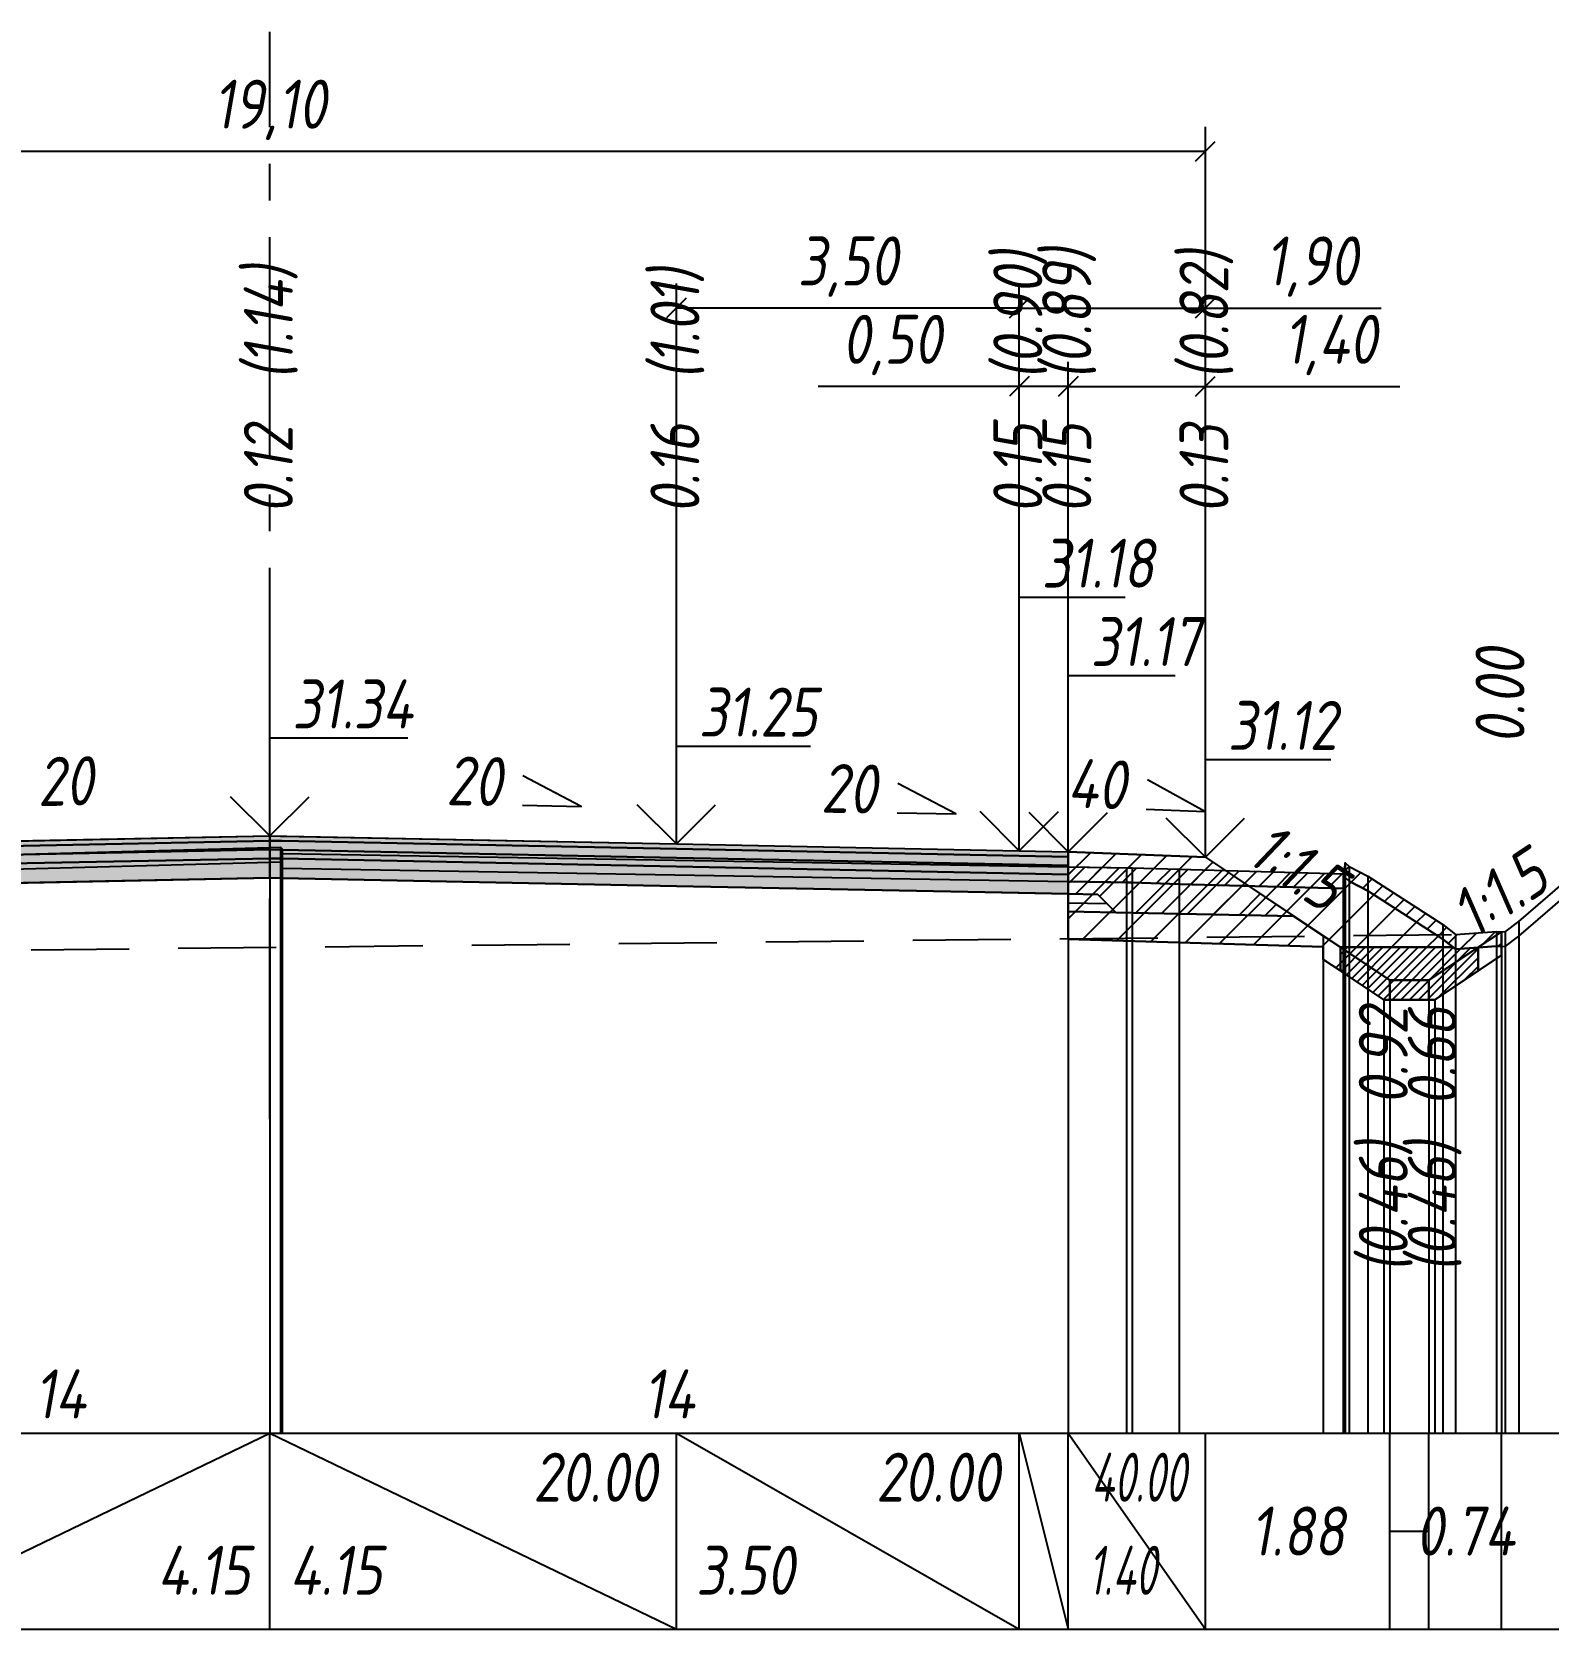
# Model space of a CAD drawing. Extents: x -717 to 1451, y -133302 to 233.
# Drawn here: x 162.4 to 239.8, y -92684 to -92602.5 of the extents above; entities that cross this region are included whole.
import ezdxf
from ezdxf.enums import TextEntityAlignment as Align

# ---------------------------------------------------------------- set-up
doc = ezdxf.new("R2010")
doc.units = 0
doc.linetypes.add('осевая2', pattern=[1.125, 0.75, -0.125, 0.125, -0.125])
doc.linetypes.add('штриховая', pattern=[0.75, 0.5, -0.25])
for name, color, linetype in [('Интерполированный поперечник', 2, 'Continuous'), ('Код_514', 1, 'Continuous'), ('Контур_0', 7, 'Continuous'), ('Контур_2521', 7, 'Continuous'), ('Контур_2564', 7, 'Continuous'), ('Контур_2660', 7, 'Continuous'), ('Контур_2665', 7, 'Continuous'), ('Контур_400', 7, 'Continuous'), ('Контур_508', 7, 'Continuous'), ('Контур_512', 7, 'Continuous'), ('Контур_513', 7, 'Continuous'), ('Контур_818', 7, 'Continuous'), ('Красный поперечник', 1, 'Continuous'), ('Объём_2501', 7, 'Continuous'), ('Объём_2564', 7, 'Continuous'), ('Объём_2650', 7, 'Continuous'), ('Объём_2660', 7, 'Continuous'), ('Объём_2661', 7, 'Continuous'), ('Объём_2662', 7, 'Continuous'), ('Объём_2663', 7, 'Continuous'), ('Объём_2664', 7, 'Continuous'), ('Объём_2665', 7, 'Continuous'), ('Объём_2666', 7, 'Continuous'), ('Объём_2667', 7, 'Continuous'), ('Объём_2668', 7, 'Continuous'), ('Объём_2669', 7, 'Continuous'), ('Объём_2675', 7, 'Continuous'), ('Ось', 1, 'осевая2'), ('Откосы', 7, 'Continuous'), ('Отметки покрытия', 7, 'Continuous'), ('Рабочие отметки', 7, 'Continuous'), ('Рабочие отметки доп.', 7, 'Continuous'), ('Слои выравнивания', 7, 'Continuous'), ('Таблица', 7, 'Continuous'), ('Уклоны проезжей части', 7, 'Continuous'), ('Черный поперечник', 3, 'Continuous')]:
    doc.layers.add(name, color=color, linetype=linetype)
for name, color, linetype, true_color in [('Контур_2540', 2, 'Continuous', 0xffff00), ('Контур_2560', 2, 'Continuous', 0xffff00), ('Контур_2561', 7, 'Continuous', 0xff8040), ('Контур_2562', 3, 'Continuous', 0x00ff00), ('Контур_2563', 7, 'Continuous', 0xff8000), ('Контур_2570', 7, 'Continuous', 0x80ff00), ('Контур_2583', 3, 'Continuous', 0x00ff00), ('Контур_2584', 3, 'Continuous', 0x00ff00), ('Контур_2725', 7, 'Continuous', 0x323232), ('Контур_2736', 4, 'Continuous', 0x00ffff), ('Контур_2737', 4, 'Continuous', 0x00ffff), ('Контур_2738', 4, 'Continuous', 0x00ffff), ('Контур_2739', 4, 'Continuous', 0x00ffff), ('Контур_2741', 4, 'Continuous', 0x00ffff), ('Контур_2742', 4, 'Continuous', 0x00ffff), ('Контур_2743', 4, 'Continuous', 0x00ffff), ('Контур_2744', 7, 'Continuous', 0xa4ffff), ('Контур_2745', 7, 'Continuous', 0xa4ffff), ('Контур_2747', 4, 'Continuous', 0x00ffff), ('Контур_2748', 4, 'Continuous', 0x00ffff), ('Контур_2749', 4, 'Continuous', 0x00ffff), ('Контур_2750', 4, 'Continuous', 0x00ffff), ('Контур_2751', 4, 'Continuous', 0x00ffff), ('Контур_2752', 4, 'Continuous', 0x00ffff), ('Контур_2760', 7, 'Continuous', 0x323232), ('Контур_2761', 7, 'Continuous', 0x323232), ('Контур_2762', 7, 'Continuous', 0x323232), ('Контур_2763', 7, 'Continuous', 0x323232), ('Контур_402', 7, 'Continuous', 0xff6464), ('Контур_703', 4, 'Continuous', 0x00ffff), ('Контур_705', 4, 'Continuous', 0x00ffff), ('Контур_707', 4, 'Continuous', 0x00ffff), ('Контур_720', 131, 'Continuous', 0xaaffff), ('Объём_2520', 7, 'Continuous', 0x80ffff), ('Объём_2540', 2, 'Continuous', 0xffff00), ('Объём_2560', 2, 'Continuous', 0xffff00), ('Объём_2561', 7, 'Continuous', 0xff8040), ('Объём_2562', 3, 'Continuous', 0x00ff00), ('Объём_2563', 7, 'Continuous', 0xff8000), ('Объём_2570', 7, 'Continuous', 0x80ff00), ('Объём_2583', 3, 'Continuous', 0x00ff00), ('Объём_2584', 3, 'Continuous', 0x00ff00), ('Объём_2593', 3, 'Continuous', 0x00ff00), ('Объём_2597', 3, 'Continuous', 0x00ff00), ('Объём_2600', 7, 'Continuous', 0x808000), ('Объём_2620', 2, 'Continuous', 0xffff00)]:
    doc.layers.add(name, color=color, linetype=linetype, true_color=true_color)
doc.styles.get("Standard").update_dxf_attribs({"font": 'txt', "height": 2.5})
doc.styles.add('М', font='romand.shx', dxfattribs={"width": 0.8, "oblique": 10, "height": 2.5})
doc.dimstyles.new('ISO-25', dxfattribs={"dimtxt": 2.5, "dimasz": 2.5, "dimexe": 1.25, "dimexo": 0.625, "dimtad": 1, "dimtxsty": 'Standard', "dimcen": 2.5, "dimadec": 0, "dimazin": 0, "dimtfac": 1, "dimtmove": 0, "dimatfit": 3, "dimfxl": 1, "dimarcsym": 0})

# ---------------------------------------------------------------- blocks, each defined once
blk = doc.blocks.new('_Oblique')
at = {"color": 0, "linetype": 'ByBlock', "lineweight": -2}
blk.add_line((-0.5, -0.5), (0.5, 0.5), dxfattribs=at)
blk = doc.blocks.new('*D1819')
at = {"color": 0, "lineweight": -2, "transparency": 16777216}
for p, q in [((215.284, -92643.77), (215.284, -92619.33)), ((222.284, -92644.05), (222.284, -92619.33)), ((215.284, -92620.58), (222.284, -92620.58)), ((222.284, -92620.58), (232.209, -92620.58))]:
    blk.add_line(p, q, dxfattribs=at)
at = {"layer": 'Defpoints', "color": 0, "transparency": 16777216}
for p in [(222.284, -92620.58), (215.284, -92644.395), (222.284, -92644.675)]:
    blk.add_point(p, dxfattribs=at)
at = {"color": 0, "lineweight": -2, "transparency": 16777216, "rotation": 180}
blk.add_blockref('_Oblique', (215.284, -92620.58), dxfattribs=at)
at = {"color": 0, "lineweight": -2, "transparency": 16777216}
blk.add_blockref('_Oblique', (222.284, -92620.58), dxfattribs=at)
at = {"color": 0, "transparency": 16777216, "insert": (228.668, -92618.467), "char_height": 2.5, "width": 8.75, "attachment_point": 5, "style": 'М'}
blk.add_mtext('1,40', dxfattribs=at)
blk = doc.blocks.new('*D1821')
at = {"color": 0, "lineweight": -2, "transparency": 16777216}
for p, q in [((212.784, -92643.72), (212.784, -92619.33)), ((215.284, -92643.77), (215.284, -92619.33)), ((212.784, -92620.58), (202.519, -92620.58)), ((215.284, -92620.58), (212.784, -92620.58))]:
    blk.add_line(p, q, dxfattribs=at)
at = {"layer": 'Defpoints', "color": 0, "transparency": 16777216}
for p in [(215.284, -92620.58), (212.784, -92644.345), (215.284, -92644.395)]:
    blk.add_point(p, dxfattribs=at)
at = {"color": 0, "lineweight": -2, "transparency": 16777216, "rotation": 180}
blk.add_blockref('_Oblique', (212.784, -92620.58), dxfattribs=at)
at = {"color": 0, "lineweight": -2, "transparency": 16777216}
blk.add_blockref('_Oblique', (215.284, -92620.58), dxfattribs=at)
at = {"color": 0, "transparency": 16777216, "insert": (206.281, -92618.467), "char_height": 2.5, "width": 9.16667, "attachment_point": 5, "style": 'М'}
blk.add_mtext('0,50', dxfattribs=at)
blk = doc.blocks.new('*D1823')
at = {"color": 0, "lineweight": -2, "transparency": 16777216}
for p, q in [((195.284, -92643.37), (195.284, -92615.33)), ((212.784, -92643.72), (212.784, -92615.33)), ((212.784, -92616.58), (195.284, -92616.58))]:
    blk.add_line(p, q, dxfattribs=at)
at = {"layer": 'Defpoints', "color": 0, "transparency": 16777216}
for p in [(195.284, -92616.58), (195.284, -92643.995), (212.784, -92644.345)]:
    blk.add_point(p, dxfattribs=at)
at = {"color": 0, "lineweight": -2, "transparency": 16777216, "rotation": 180}
blk.add_blockref('_Oblique', (195.284, -92616.58), dxfattribs=at)
at = {"color": 0, "lineweight": -2, "transparency": 16777216}
blk.add_blockref('_Oblique', (212.784, -92616.58), dxfattribs=at)
at = {"color": 0, "transparency": 16777216, "insert": (204.034, -92614.467), "char_height": 2.5, "width": 9.58333, "attachment_point": 5, "style": 'М'}
blk.add_mtext('3,50', dxfattribs=at)
blk = doc.blocks.new('*D1824')
at = {"color": 0, "lineweight": -2, "transparency": 16777216}
for p, q in [((212.784, -92643.72), (212.784, -92615.33)), ((222.284, -92644.05), (222.284, -92615.33)), ((212.784, -92616.58), (222.284, -92616.58)), ((222.284, -92616.58), (231.245, -92616.58))]:
    blk.add_line(p, q, dxfattribs=at)
at = {"layer": 'Defpoints', "color": 0, "transparency": 16777216}
for p in [(212.784, -92616.58), (212.784, -92644.345), (222.284, -92644.675)]:
    blk.add_point(p, dxfattribs=at)
at = {"color": 0, "lineweight": -2, "transparency": 16777216, "rotation": 180}
blk.add_blockref('_Oblique', (212.784, -92616.58), dxfattribs=at)
at = {"color": 0, "lineweight": -2, "transparency": 16777216}
blk.add_blockref('_Oblique', (222.284, -92616.58), dxfattribs=at)
at = {"color": 0, "transparency": 16777216, "insert": (227.704, -92614.467), "char_height": 2.5, "width": 8.75, "attachment_point": 5, "style": 'М'}
blk.add_mtext('1,90', dxfattribs=at)
blk = doc.blocks.new('*D1826')
at = {"color": 0, "lineweight": -2, "transparency": 16777216}
for p, q in [((126.784, -92644.05), (126.784, -92607.33)), ((222.284, -92644.05), (222.284, -92607.33)), ((126.784, -92608.58), (222.284, -92608.58))]:
    blk.add_line(p, q, dxfattribs=at)
at = {"layer": 'Defpoints', "color": 0, "transparency": 16777216}
for p in [(222.284, -92608.58), (126.784, -92644.675), (222.284, -92644.675)]:
    blk.add_point(p, dxfattribs=at)
at = {"color": 0, "lineweight": -2, "transparency": 16777216, "rotation": 180}
blk.add_blockref('_Oblique', (126.784, -92608.58), dxfattribs=at)
at = {"color": 0, "lineweight": -2, "transparency": 16777216}
blk.add_blockref('_Oblique', (222.284, -92608.58), dxfattribs=at)
at = {"color": 0, "transparency": 16777216, "insert": (174.534, -92606.467), "char_height": 2.5, "width": 10.41667, "attachment_point": 5, "style": 'М'}
blk.add_mtext('19,10', dxfattribs=at)

msp = doc.modelspace()

# ---------------------------------------------------------------- hatches: boundary and pattern name
at = {"layer": 'Объём_2563'}
h = msp.add_hatch(dxfattribs=at)
h.set_pattern_fill('ANSI31', color=256, scale=0.3)
h.paths.add_polyline_path([(217.703, -92647.431), (216.784, -92646.513), (215.284, -92646.483), (215.284, -92644.333), (222.284, -92644.613), (226.784, -92647.613)])
at = {"layer": 'Объём_2570'}
h = msp.add_hatch(dxfattribs=at)
h.set_pattern_fill('ANSI31', color=256, scale=0.2)
h.paths.add_polyline_path([(237.395, -92649.158), (237.146, -92649.154), (235.038, -92649.3), (234.398, -92648.795), (230.577, -92646.325), (229.626, -92645.834), (229.41, -92645.637), (229.402, -92645.959), (229.309, -92646.204), (220.939, -92645.976), (218.541, -92645.899), (215.284, -92645.844), (215.284, -92645.096), (218.541, -92645.149), (220.939, -92645.226), (229.309, -92645.454), (229.402, -92645.209), (229.41, -92644.887), (229.626, -92645.084), (230.577, -92645.575), (234.398, -92648.045), (235.038, -92648.55), (237.146, -92648.404), (237.395, -92648.408)])
at = {"layer": 'Объём_2600'}
h = msp.add_hatch(dxfattribs=at)
h.set_pattern_fill('ANSI31', color=6, scale=0.4)
h.paths.add_polyline_path([(218.541, -92645.899), (220.939, -92645.976), (229.309, -92646.204), (229.402, -92645.959), (229.41, -92645.637), (229.626, -92645.834), (230.577, -92646.325), (234.398, -92648.795), (234.921, -92649.207), (229.176, -92649.207), (229.176, -92650.409), (228.299, -92649.825), (228.299, -92649.181), (215.284, -92648.79), (215.284, -92645.846)])
at = {"layer": 'Объём_2620'}
h = msp.add_hatch(dxfattribs=at)
h.set_pattern_fill('ANSI31', color=2, scale=0.1)
h.paths.add_polyline_path([(236.196, -92650.409), (233.989, -92651.88), (231.383, -92651.88), (229.176, -92650.409), (229.176, -92649.207), (234.921, -92649.207), (235.038, -92649.3), (236.196, -92649.22)])
at = {"layer": 'Слои выравнивания'}
for color, points in [(2, [(153.137, -92643.946), (153.784, -92643.933), (158.591, -92643.837), (174.534, -92643.518), (174.534, -92643.768), (158.591, -92644.087), (153.784, -92644.183), (153.137, -92644.196)]), (3, [(153.137, -92644.196), (153.784, -92644.183), (158.591, -92644.087), (174.534, -92643.768), (174.534, -92644.218), (158.591, -92644.537), (153.784, -92644.633), (153.137, -92644.646)]), (2, [(174.534, -92643.518), (175.085, -92643.529), (175.147, -92643.53), (175.163, -92643.53), (195.284, -92643.933), (212.784, -92644.283), (215.284, -92644.333), (215.284, -92644.583), (212.784, -92644.533), (195.284, -92644.183), (175.163, -92643.78), (175.147, -92643.78), (175.085, -92643.779), (174.534, -92643.768)]), (3, [(174.534, -92643.768), (175.085, -92643.779), (175.147, -92643.78), (175.163, -92643.78), (195.284, -92644.183), (212.784, -92644.533), (215.284, -92644.583), (215.284, -92645.033), (212.784, -92644.983), (195.284, -92644.633), (175.163, -92644.23), (175.147, -92644.23), (175.085, -92644.229), (174.534, -92644.218)]), (4, [(153.137, -92644.646), (153.784, -92644.633), (158.591, -92644.537), (174.534, -92644.218), (174.534, -92644.668), (158.591, -92644.987), (153.784, -92645.083), (153.137, -92645.096)]), (5, [(153.137, -92645.096), (153.784, -92645.083), (158.591, -92644.987), (174.534, -92644.668), (174.534, -92645.668), (158.591, -92645.987), (153.784, -92646.083), (153.137, -92646.096)]), (4, [(174.534, -92644.218), (175.085, -92644.229), (175.147, -92644.23), (175.163, -92644.23), (195.284, -92644.633), (212.784, -92644.983), (215.284, -92645.033), (215.284, -92645.483), (212.784, -92645.433), (195.284, -92645.083), (175.163, -92644.68), (175.147, -92644.68), (175.085, -92644.679), (174.534, -92644.668)]), (5, [(174.534, -92644.668), (175.085, -92644.679), (175.147, -92644.68), (175.163, -92644.68), (195.284, -92645.083), (212.784, -92645.433), (215.284, -92645.483), (215.284, -92646.483), (212.784, -92646.433), (195.284, -92646.083), (175.163, -92645.68), (175.147, -92645.68), (175.085, -92645.679), (174.534, -92645.668)])]:
    msp.add_hatch(color=color, dxfattribs=at).paths.add_polyline_path(points)

# ---------------------------------------------------------------- linework, layer by layer
at = {"layer": 'Интерполированный поперечник', "linetype": 'штриховая', "ltscale": 10, "flags": 128}
msp.add_lwpolyline([(109.853, -92649.905), (235.038, -92648.55)], dxfattribs=at)
at = {"layer": 'Код_514'}
for p, q in [((153.784, -92684), (174.534, -92674)), ((174.534, -92684), (174.534, -92674)), ((174.534, -92674), (195.284, -92684)), ((195.284, -92684), (195.284, -92674)), ((195.284, -92674), (212.784, -92684)), ((212.784, -92684), (212.784, -92674)), ((212.784, -92674), (215.284, -92684)), ((215.284, -92684), (215.284, -92674)), ((215.284, -92674), (222.284, -92684)), ((222.284, -92684), (222.284, -92674)), ((231.686, -92684), (231.686, -92674)), ((233.686, -92684), (233.686, -92674)), ((237.395, -92684), (237.395, -92674)), ((231.686, -92679), (233.686, -92679))]:
    msp.add_line(p, q, dxfattribs=at)
at = {"layer": 'Контур_0', "flags": 128}
for points in [[(222.284, -92644.613), (228.299, -92648.623), (228.299, -92648.623), (228.299, -92648.623), (228.299, -92648.623), (228.299, -92648.623), (228.299, -92648.623), (228.299, -92648.623), (228.299, -92648.623), (228.299, -92648.623), (228.299, -92648.623), (228.299, -92648.623), (228.299, -92648.623), (228.299, -92648.623), (228.299, -92648.623), (231.686, -92650.88)], [(222.284, -92644.613), (228.299, -92648.623), (228.299, -92648.623), (228.299, -92648.623), (228.299, -92648.623), (228.299, -92648.623), (228.299, -92648.623), (228.299, -92648.623), (228.299, -92648.623), (228.299, -92648.623), (228.299, -92648.623), (228.299, -92648.623), (228.299, -92648.623), (228.299, -92648.623), (228.299, -92648.623), (231.686, -92650.88), (233.686, -92650.88), (237.395, -92648.408), (237.395, -92648.408), (237.395, -92648.408), (237.395, -92648.408), (237.395, -92648.408), (237.395, -92648.408), (237.395, -92648.408), (237.395, -92648.408), (237.395, -92648.408), (237.395, -92648.408), (237.395, -92648.408), (237.395, -92648.408), (237.395, -92648.408)], [(215.284, -92647.383), (215.284, -92646.483), (216.784, -92646.513), (217.703, -92647.431), (215.284, -92647.383), (215.284, -92647.383)], [(215.284, -92646.483), (216.784, -92646.513), (217.703, -92647.431), (226.784, -92647.613)]]:
    msp.add_lwpolyline(points, dxfattribs=at)
at = {"layer": 'Контур_2521', "color": 250, "flags": 128}
msp.add_lwpolyline([(215.284, -92646.933), (217.244, -92646.972)], dxfattribs=at)
at = {"layer": 'Контур_2540', "flags": 128}
msp.add_lwpolyline([(215.284, -92647.383), (226.784, -92647.613), (228.299, -92648.623), (228.299, -92649.181), (215.284, -92648.79), (215.284, -92647.383), (215.284, -92647.383)], dxfattribs=at)
at = {"layer": 'Контур_2560', "flags": 128}
msp.add_lwpolyline([(215.284, -92644.333), (222.284, -92644.613), (222.284, -92644.613), (222.284, -92644.613)], dxfattribs=at)
at = {"layer": 'Контур_2561', "flags": 128}
msp.add_lwpolyline([(215.284, -92644.333), (215.284, -92644.333), (222.284, -92644.613), (222.284, -92644.613), (215.284, -92644.333)], dxfattribs=at)
at = {"layer": 'Контур_2562', "flags": 128}
msp.add_lwpolyline([(222.284, -92644.613), (222.284, -92644.613), (222.284, -92644.613), (222.284, -92644.613), (222.284, -92644.613)], dxfattribs=at)
at = {"layer": 'Контур_2563', "flags": 128}
msp.add_lwpolyline([(217.703, -92647.431), (216.784, -92646.513), (215.284, -92646.483), (215.284, -92644.333), (222.284, -92644.613), (226.784, -92647.613), (217.703, -92647.431), (217.703, -92647.431)], dxfattribs=at)
at = {"layer": 'Контур_2564', "flags": 128}
msp.add_lwpolyline([(215.284, -92644.333), (222.284, -92644.613)], dxfattribs=at)
at = {"layer": 'Контур_2570', "flags": 128}
msp.add_lwpolyline([(153.137, -92645.432), (174.534, -92644.862), (175.085, -92644.847), (175.147, -92644.921), (175.163, -92645.161), (218.25, -92645.896), (218.541, -92645.899), (220.939, -92645.976), (229.309, -92646.204), (229.402, -92645.959), (229.41, -92645.637), (229.626, -92645.834), (230.577, -92646.325), (234.398, -92648.795), (235.038, -92649.3), (237.146, -92649.154), (237.575, -92649.161), (238.275, -92648.642), (241.117, -92646.194)], dxfattribs=at)
at = {"layer": 'Контур_2583', "flags": 128}
for points in [[(231.686, -92650.88), (228.299, -92648.623), (228.299, -92649.825), (231.383, -92651.88), (231.686, -92651.88), (231.686, -92650.88)], [(237.395, -92649.61), (237.395, -92648.408), (233.686, -92650.88), (233.686, -92651.88), (233.989, -92651.88), (237.395, -92649.61)]]:
    msp.add_lwpolyline(points, dxfattribs=at)
at = {"layer": 'Контур_2584', "flags": 128}
msp.add_lwpolyline([(231.686, -92650.88), (231.686, -92651.88), (233.686, -92651.88), (233.686, -92650.88), (231.686, -92650.88)], dxfattribs=at)
at = {"layer": 'Контур_2660', "flags": 128}
msp.add_lwpolyline([(215.284, -92648.79), (228.299, -92649.181)], dxfattribs=at)
at = {"layer": 'Контур_2665', "flags": 128}
msp.add_lwpolyline([(222.284, -92644.613), (222.284, -92644.613)], dxfattribs=at)
at = {"layer": 'Контур_2725', "flags": 128}
msp.add_lwpolyline([(153.137, -92646.096), (153.784, -92646.083), (158.591, -92645.987), (174.534, -92645.668), (175.085, -92645.679), (175.147, -92645.68), (175.163, -92645.68), (195.284, -92646.083), (212.784, -92646.433), (215.284, -92646.483)], dxfattribs=at)
at = {"layer": 'Контур_2736', "flags": 128}
for points in [[(222.284, -92644.613), (228.299, -92648.623)], [(228.299, -92648.623), (231.686, -92650.88)]]:
    msp.add_lwpolyline(points, dxfattribs=at)
at = {"layer": 'Контур_2737', "flags": 128}
msp.add_lwpolyline([(228.299, -92648.623), (228.299, -92648.623)], dxfattribs=at)
at = {"layer": 'Контур_2738', "flags": 128}
msp.add_lwpolyline([(228.299, -92648.623), (228.299, -92648.623)], dxfattribs=at)
at = {"layer": 'Контур_2739', "flags": 128}
msp.add_lwpolyline([(228.299, -92648.623), (228.299, -92648.623)], dxfattribs=at)
at = {"layer": 'Контур_2741', "flags": 128}
msp.add_lwpolyline([(237.395, -92648.408), (237.395, -92648.408)], dxfattribs=at)
at = {"layer": 'Контур_2742', "flags": 128}
msp.add_lwpolyline([(237.395, -92648.408), (237.395, -92648.408)], dxfattribs=at)
at = {"layer": 'Контур_2743', "flags": 128}
msp.add_lwpolyline([(237.395, -92648.408), (237.395, -92648.408)], dxfattribs=at)
at = {"layer": 'Контур_2744', "flags": 128}
msp.add_lwpolyline([(237.395, -92648.408), (237.395, -92648.408)], dxfattribs=at)
msp.add_lwpolyline([(237.395, -92648.408), (237.395, -92648.408)], dxfattribs=at)
msp.add_lwpolyline([(237.395, -92648.408), (237.395, -92648.408)], dxfattribs=at)
msp.add_lwpolyline([(237.395, -92648.408), (237.395, -92648.408)], dxfattribs=at)
msp.add_lwpolyline([(237.395, -92648.408), (237.395, -92648.408)], dxfattribs=at)
msp.add_lwpolyline([(237.395, -92648.408), (237.395, -92648.408)], dxfattribs=at)
at = {"layer": 'Контур_2745', "flags": 128}
msp.add_lwpolyline([(228.299, -92648.623), (228.299, -92648.623)], dxfattribs=at)
msp.add_lwpolyline([(228.299, -92648.623), (228.299, -92648.623)], dxfattribs=at)
msp.add_lwpolyline([(228.299, -92648.623), (228.299, -92648.623)], dxfattribs=at)
msp.add_lwpolyline([(228.299, -92648.623), (228.299, -92648.623)], dxfattribs=at)
msp.add_lwpolyline([(228.299, -92648.623), (228.299, -92648.623)], dxfattribs=at)
msp.add_lwpolyline([(228.299, -92648.623), (228.299, -92648.623)], dxfattribs=at)
at = {"layer": 'Контур_2747', "flags": 128}
msp.add_lwpolyline([(228.299, -92648.623), (228.299, -92648.623)], dxfattribs=at)
at = {"layer": 'Контур_2748', "flags": 128}
msp.add_lwpolyline([(228.299, -92648.623), (228.299, -92648.623)], dxfattribs=at)
at = {"layer": 'Контур_2749', "flags": 128}
msp.add_lwpolyline([(228.299, -92648.623), (228.299, -92648.623)], dxfattribs=at)
at = {"layer": 'Контур_2750', "flags": 128}
msp.add_lwpolyline([(237.395, -92648.408), (237.395, -92648.408)], dxfattribs=at)
at = {"layer": 'Контур_2751', "flags": 128}
msp.add_lwpolyline([(237.395, -92648.408), (237.395, -92648.408)], dxfattribs=at)
at = {"layer": 'Контур_2752', "flags": 128}
msp.add_lwpolyline([(237.395, -92648.408), (237.395, -92648.408)], dxfattribs=at)
at = {"layer": 'Контур_2760', "flags": 128}
msp.add_lwpolyline([(153.137, -92643.946), (153.784, -92643.933), (158.591, -92643.837), (174.534, -92643.518), (175.085, -92643.529), (175.147, -92643.53), (175.163, -92643.53), (195.284, -92643.933), (212.784, -92644.283), (215.284, -92644.333)], dxfattribs=at)
at = {"layer": 'Контур_2761', "flags": 128}
msp.add_lwpolyline([(153.137, -92644.196), (153.784, -92644.183), (158.591, -92644.087), (174.534, -92643.768), (175.085, -92643.779), (175.147, -92643.78), (175.163, -92643.78), (195.284, -92644.183), (212.784, -92644.533), (215.284, -92644.583)], dxfattribs=at)
at = {"layer": 'Контур_2762', "flags": 128}
msp.add_lwpolyline([(153.137, -92644.646), (153.784, -92644.633), (158.591, -92644.537), (174.534, -92644.218), (175.085, -92644.229), (175.147, -92644.23), (175.163, -92644.23), (195.284, -92644.633), (212.784, -92644.983), (215.284, -92645.033)], dxfattribs=at)
at = {"layer": 'Контур_2763', "flags": 128}
msp.add_lwpolyline([(153.137, -92645.096), (153.784, -92645.083), (158.591, -92644.987), (174.534, -92644.668), (175.085, -92644.679), (175.147, -92644.68), (175.163, -92644.68), (195.284, -92645.083), (212.784, -92645.433), (215.284, -92645.483)], dxfattribs=at)
at = {"layer": 'Контур_400', "flags": 128}
for points in [[(133.784, -92644.333), (136.284, -92644.283), (136.284, -92644.283), (136.284, -92644.283), (136.284, -92644.283), (136.284, -92644.283), (136.284, -92644.283), (153.784, -92643.933), (174.534, -92643.518)], [(174.534, -92643.518), (195.284, -92643.933), (212.784, -92644.283), (212.784, -92644.283), (212.784, -92644.283), (212.784, -92644.283), (212.784, -92644.283), (212.784, -92644.283), (215.284, -92644.333)]]:
    msp.add_lwpolyline(points, dxfattribs=at)
at = {"layer": 'Контур_402', "flags": 128}
msp.add_lwpolyline([(119.893, -92649.207), (153.137, -92648.21), (153.137, -92646.096), (174.534, -92645.668), (215.284, -92646.483), (215.284, -92648.79), (228.299, -92649.181)], dxfattribs=at)
at = {"layer": 'Контур_508', "flags": 128}
msp.add_lwpolyline([(105, -92650.197), (106.954, -92651.5), (106.954, -92652.702), (110.401, -92655), (110.704, -92655), (112.704, -92655), (113.007, -92655), (116.454, -92652.702), (116.454, -92651.5), (119.893, -92649.207), (153.137, -92648.21), (153.137, -92646.096), (174.534, -92645.668), (215.284, -92646.483), (215.284, -92648.79), (228.299, -92649.181), (228.299, -92649.825), (231.383, -92651.88), (231.686, -92651.88), (233.686, -92651.88), (233.989, -92651.88), (237.395, -92649.61)], dxfattribs=at)
at = {"layer": 'Контур_512', "flags": 128}
msp.add_lwpolyline([(215.284, -92648.79), (228.299, -92649.181), (228.299, -92649.825), (231.383, -92651.88), (231.686, -92651.88), (233.686, -92651.88), (233.989, -92651.88), (237.395, -92649.61)], dxfattribs=at)
at = {"layer": 'Контур_513', "flags": 128}
msp.add_lwpolyline([(105, -92650.197), (106.954, -92651.5), (106.954, -92652.702), (110.401, -92655), (110.704, -92655), (112.704, -92655), (113.007, -92655), (116.454, -92652.702), (116.454, -92651.5), (119.893, -92649.207), (153.137, -92648.21), (153.137, -92646.096), (174.534, -92645.668), (215.284, -92646.483), (215.284, -92648.79), (228.299, -92649.181), (228.299, -92649.825), (231.383, -92651.88), (231.686, -92651.88), (233.686, -92651.88), (233.989, -92651.88), (237.395, -92649.61)], dxfattribs=at)
at = {"layer": 'Контур_703', "flags": 128}
msp.add_lwpolyline([(222.284, -92644.613), (228.299, -92648.623)], dxfattribs=at)
at = {"layer": 'Контур_705', "flags": 128}
msp.add_lwpolyline([(228.299, -92648.623), (228.299, -92648.623)], dxfattribs=at)
at = {"layer": 'Контур_707', "flags": 128}
msp.add_lwpolyline([(233.686, -92650.88), (237.395, -92648.408)], dxfattribs=at)
at = {"layer": 'Контур_720', "flags": 128}
msp.add_lwpolyline([(231.686, -92650.88), (233.686, -92650.88)], dxfattribs=at)
at = {"layer": 'Контур_818', "flags": 128}
msp.add_lwpolyline([(105, -92650.947), (109.557, -92650.675), (109.853, -92650.655), (109.853, -92650.655), (112.367, -92650.122), (133.051, -92645.769), (153.137, -92645.432), (174.534, -92644.862), (175.085, -92644.847), (175.147, -92644.921), (175.163, -92645.161), (218.25, -92645.896), (218.541, -92645.899), (220.939, -92645.976), (229.309, -92646.204), (229.402, -92645.959), (229.41, -92645.637), (229.626, -92645.834), (230.577, -92646.325), (234.398, -92648.795), (235.038, -92649.3), (237.146, -92649.154), (237.395, -92649.158)], dxfattribs=at)
at = {"layer": 'Красный поперечник'}
for p, q in [((153.784, -92643.933), (174.534, -92643.518)), ((174.534, -92643.518), (195.284, -92643.933)), ((195.284, -92643.933), (212.784, -92644.283)), ((212.784, -92644.283), (215.284, -92644.333)), ((215.284, -92644.333), (222.284, -92644.613)), ((222.284, -92644.613), (231.686, -92650.88)), ((215.284, -92648.79), (215.284, -92674)), ((233.686, -92650.88), (237.395, -92648.408)), ((228.299, -92649.181), (228.299, -92674)), ((237.395, -92649.61), (237.395, -92674)), ((228.299, -92649.825), (228.299, -92674)), ((231.686, -92650.88), (233.686, -92650.88)), ((231.383, -92651.88), (231.383, -92674)), ((231.686, -92651.88), (231.686, -92674)), ((233.686, -92651.88), (233.686, -92674)), ((233.989, -92651.88), (233.989, -92674))]:
    msp.add_line(p, q, dxfattribs=at)
at = {"layer": 'Объём_2501', "flags": 128}
for points in [[(133.784, -92644.333), (136.284, -92644.283), (136.284, -92644.283), (136.284, -92644.283), (136.284, -92644.283), (136.284, -92644.283), (136.284, -92644.283), (153.784, -92643.933), (174.534, -92643.518)], [(174.534, -92643.518), (195.284, -92643.933), (212.784, -92644.283), (212.784, -92644.283), (212.784, -92644.283), (212.784, -92644.283), (212.784, -92644.283), (212.784, -92644.283), (215.284, -92644.333)]]:
    msp.add_lwpolyline(points, dxfattribs=at)
at = {"layer": 'Объём_2520', "color": 250, "flags": 128}
msp.add_lwpolyline([(215.284, -92647.383), (215.284, -92646.483), (216.784, -92646.513), (217.703, -92647.431), (215.284, -92647.383), (215.284, -92647.383)], dxfattribs=at)
at = {"layer": 'Объём_2540', "flags": 128}
msp.add_lwpolyline([(215.284, -92647.383), (226.784, -92647.613), (228.299, -92648.623), (228.299, -92649.181), (215.284, -92648.79), (215.284, -92647.383), (215.284, -92647.383)], dxfattribs=at)
at = {"layer": 'Объём_2560', "flags": 128}
msp.add_lwpolyline([(215.284, -92644.333), (222.284, -92644.613), (222.284, -92644.613), (222.284, -92644.613)], dxfattribs=at)
at = {"layer": 'Объём_2561', "flags": 128}
msp.add_lwpolyline([(215.284, -92644.333), (215.284, -92644.333), (222.284, -92644.613), (222.284, -92644.613), (215.284, -92644.333)], dxfattribs=at)
at = {"layer": 'Объём_2562', "flags": 128}
msp.add_lwpolyline([(222.284, -92644.613), (222.284, -92644.613), (222.284, -92644.613), (222.284, -92644.613), (222.284, -92644.613)], dxfattribs=at)
at = {"layer": 'Объём_2563', "color": 250, "flags": 128}
msp.add_lwpolyline([(217.703, -92647.431), (216.784, -92646.513), (215.284, -92646.483), (215.284, -92644.333), (222.284, -92644.613), (226.784, -92647.613), (217.703, -92647.431), (217.703, -92647.431)], dxfattribs=at)
at = {"layer": 'Объём_2564', "flags": 128}
msp.add_lwpolyline([(215.284, -92644.333), (222.284, -92644.613)], dxfattribs=at)
at = {"layer": 'Объём_2570', "flags": 128}
msp.add_lwpolyline([(237.395, -92649.158), (237.146, -92649.154), (235.038, -92649.3), (234.398, -92648.795), (230.577, -92646.325), (229.626, -92645.834), (229.41, -92645.637), (229.402, -92645.959), (229.309, -92646.204), (220.939, -92645.976), (218.541, -92645.899), (215.284, -92645.844), (215.284, -92645.844), (215.284, -92645.844), (215.284, -92645.844), (215.284, -92645.096), (215.284, -92645.096), (215.284, -92645.096), (215.284, -92645.096), (218.541, -92645.149), (220.939, -92645.226), (229.309, -92645.454), (229.402, -92645.209), (229.41, -92644.887), (229.626, -92645.084), (230.577, -92645.575), (234.398, -92648.045), (235.038, -92648.55), (237.146, -92648.404), (237.395, -92648.408), (237.395, -92649.158), (237.395, -92649.158)], dxfattribs=at)
at = {"layer": 'Объём_2583', "flags": 128}
for points in [[(231.686, -92650.88), (228.299, -92648.623), (228.299, -92649.825), (231.383, -92651.88), (231.686, -92651.88), (231.686, -92650.88)], [(237.395, -92649.61), (237.395, -92648.408), (233.686, -92650.88), (233.686, -92651.88), (233.989, -92651.88), (237.395, -92649.61)]]:
    msp.add_lwpolyline(points, dxfattribs=at)
at = {"layer": 'Объём_2584', "flags": 128}
msp.add_lwpolyline([(231.686, -92650.88), (231.686, -92651.88), (233.686, -92651.88), (233.686, -92650.88), (231.686, -92650.88)], dxfattribs=at)
at = {"layer": 'Объём_2593', "flags": 128}
for points in [[(228.299, -92648.623), (231.686, -92650.88)], [(233.686, -92650.88), (237.395, -92648.408)]]:
    msp.add_lwpolyline(points, dxfattribs=at)
at = {"layer": 'Объём_2597', "flags": 128}
msp.add_lwpolyline([(231.686, -92650.88), (233.686, -92650.88)], dxfattribs=at)
at = {"layer": 'Объём_2620', "flags": 128}
msp.add_lwpolyline([(236.196, -92650.409), (233.989, -92651.88), (231.383, -92651.88), (229.176, -92650.409), (229.176, -92649.207), (234.921, -92649.207), (235.038, -92649.3), (236.196, -92649.22), (236.196, -92650.409), (236.196, -92650.409)], dxfattribs=at)
at = {"layer": 'Объём_2650', "color": 6, "flags": 128}
for points in [[(218.541, -92645.899), (220.939, -92645.976), (229.309, -92646.204), (229.402, -92645.959), (229.41, -92645.637), (229.626, -92645.834), (230.577, -92646.325), (234.398, -92648.795), (234.921, -92649.207), (229.176, -92649.207), (229.176, -92650.409), (228.299, -92649.825), (228.299, -92649.181), (215.284, -92648.79), (215.284, -92645.846), (218.541, -92645.899), (218.541, -92645.899)], [(237.146, -92649.154), (237.395, -92649.158), (237.395, -92649.61), (236.196, -92650.409), (236.196, -92649.22), (237.146, -92649.154), (237.146, -92649.154)]]:
    msp.add_lwpolyline(points, dxfattribs=at)
at = {"layer": 'Объём_2660', "flags": 128}
msp.add_lwpolyline([(215.284, -92648.79), (228.299, -92649.181)], dxfattribs=at)
at = {"layer": 'Объём_2661', "flags": 128}
msp.add_lwpolyline([(222.284, -92644.613), (228.299, -92648.623), (229.176, -92649.207)], dxfattribs=at)
at = {"layer": 'Объём_2662', "flags": 128}
msp.add_lwpolyline([(236.196, -92649.207), (237.395, -92648.408)], dxfattribs=at)
at = {"layer": 'Объём_2663', "flags": 128}
for points in [[(229.176, -92649.207), (231.686, -92650.88)], [(233.686, -92650.88), (236.196, -92649.207)]]:
    msp.add_lwpolyline(points, dxfattribs=at)
at = {"layer": 'Объём_2664', "flags": 128}
msp.add_lwpolyline([(231.686, -92650.88), (233.686, -92650.88)], dxfattribs=at)
at = {"layer": 'Объём_2665', "flags": 128}
msp.add_lwpolyline([(222.284, -92644.613), (222.284, -92644.613)], dxfattribs=at)
at = {"layer": 'Объём_2666', "flags": 128}
for points in [[(222.284, -92644.613), (228.299, -92648.623)], [(228.299, -92648.623), (229.176, -92649.207)]]:
    msp.add_lwpolyline(points, dxfattribs=at)
at = {"layer": 'Объём_2667', "flags": 128}
for points in [[(228.299, -92648.623), (228.299, -92648.623)], [(237.395, -92648.408), (237.395, -92648.408)]]:
    msp.add_lwpolyline(points, dxfattribs=at)
at = {"layer": 'Объём_2668', "flags": 128}
for points in [[(228.299, -92648.623), (228.299, -92648.623)], [(237.395, -92648.408), (237.395, -92648.408)]]:
    msp.add_lwpolyline(points, dxfattribs=at)
at = {"layer": 'Объём_2669', "flags": 128}
for points in [[(228.299, -92648.623), (228.299, -92648.623)], [(237.395, -92648.408), (237.395, -92648.408)]]:
    msp.add_lwpolyline(points, dxfattribs=at)
at = {"layer": 'Объём_2675', "flags": 128}
for points in [[(228.299, -92648.623), (228.299, -92648.623)], [(228.299, -92648.623), (228.299, -92648.623)], [(228.299, -92648.623), (228.299, -92648.623)], [(228.299, -92648.623), (228.299, -92648.623)], [(228.299, -92648.623), (228.299, -92648.623)], [(228.299, -92648.623), (228.299, -92648.623)], [(237.395, -92648.408), (237.395, -92648.408)], [(237.395, -92648.408), (237.395, -92648.408)], [(237.395, -92648.408), (237.395, -92648.408)], [(237.395, -92648.408), (237.395, -92648.408)], [(237.395, -92648.408), (237.395, -92648.408)], [(237.395, -92648.408), (237.395, -92648.408)]]:
    msp.add_lwpolyline(points, dxfattribs=at)
at = {"layer": 'Ось', "ltscale": 15}
msp.add_line((174.534, -92657.971), (174.534, -92602.489), dxfattribs=at)
at = {"layer": 'Откосы', "color": 1, "flags": 128}
for points in [[(187.423, -92641.959), (190.422, -92642.019), (187.453, -92640.459)], [(219.26, -92642.154), (222.258, -92642.274), (219.32, -92640.655)], [(206.548, -92642.341), (209.547, -92642.401), (206.578, -92640.841)]]:
    msp.add_lwpolyline(points, dxfattribs=at)
at = {"layer": 'Отметки покрытия', "color": 1}
for p, q in [((212.784, -92644.283), (212.784, -92631.333)), ((212.784, -92631.333), (218.184, -92631.333)), ((215.284, -92644.333), (215.284, -92635.333)), ((215.284, -92635.333), (220.734, -92635.333)), ((174.534, -92643.518), (174.534, -92638.518)), ((174.534, -92638.518), (181.584, -92638.518)), ((195.284, -92643.933), (195.284, -92638.933)), ((195.284, -92638.933), (202.134, -92638.933)), ((222.284, -92644.613), (222.284, -92639.613)), ((222.284, -92639.613), (228.684, -92639.613)), ((174.534, -92643.518), (172.534, -92641.518)), ((174.534, -92643.518), (176.534, -92641.518)), ((195.284, -92643.933), (193.284, -92641.933)), ((195.284, -92643.933), (197.284, -92641.933)), ((212.784, -92644.283), (210.784, -92642.283)), ((212.784, -92644.283), (214.784, -92642.283)), ((215.284, -92644.333), (213.284, -92642.333)), ((215.284, -92644.333), (217.284, -92642.333)), ((222.284, -92644.613), (220.284, -92642.613)), ((222.284, -92644.613), (224.284, -92642.613))]:
    msp.add_line(p, q, dxfattribs=at)
at = {"layer": 'Слои выравнивания'}
for p, q in [((174.534, -92643.518), (174.534, -92674)), ((215.284, -92644.333), (215.284, -92674))]:
    msp.add_line(p, q, dxfattribs=at)
at = {"layer": 'Слои выравнивания', "color": 2, "flags": 128}
for points in [[(153.137, -92643.946), (153.784, -92643.933), (158.591, -92643.837), (174.534, -92643.518), (174.534, -92643.768), (158.591, -92644.087), (153.784, -92644.183), (153.137, -92644.196)], [(174.534, -92643.518), (175.085, -92643.529), (175.147, -92643.53), (175.163, -92643.53), (195.284, -92643.933), (212.784, -92644.283), (215.284, -92644.333), (215.284, -92644.583), (212.784, -92644.533), (195.284, -92644.183), (175.163, -92643.78), (175.147, -92643.78), (175.085, -92643.779), (174.534, -92643.768)]]:
    msp.add_lwpolyline(points, close=True, dxfattribs=at)
at = {"layer": 'Слои выравнивания', "color": 3, "flags": 128}
for points in [[(153.137, -92644.196), (153.784, -92644.183), (158.591, -92644.087), (174.534, -92643.768), (174.534, -92644.218), (158.591, -92644.537), (153.784, -92644.633), (153.137, -92644.646)], [(174.534, -92643.768), (175.085, -92643.779), (175.147, -92643.78), (175.163, -92643.78), (195.284, -92644.183), (212.784, -92644.533), (215.284, -92644.583), (215.284, -92645.033), (212.784, -92644.983), (195.284, -92644.633), (175.163, -92644.23), (175.147, -92644.23), (175.085, -92644.229), (174.534, -92644.218)]]:
    msp.add_lwpolyline(points, close=True, dxfattribs=at)
at = {"layer": 'Слои выравнивания', "color": 4, "flags": 128}
for points in [[(153.137, -92644.646), (153.784, -92644.633), (158.591, -92644.537), (174.534, -92644.218), (174.534, -92644.668), (158.591, -92644.987), (153.784, -92645.083), (153.137, -92645.096)], [(174.534, -92644.218), (175.085, -92644.229), (175.147, -92644.23), (175.163, -92644.23), (195.284, -92644.633), (212.784, -92644.983), (215.284, -92645.033), (215.284, -92645.483), (212.784, -92645.433), (195.284, -92645.083), (175.163, -92644.68), (175.147, -92644.68), (175.085, -92644.679), (174.534, -92644.668)]]:
    msp.add_lwpolyline(points, close=True, dxfattribs=at)
at = {"layer": 'Слои выравнивания', "color": 5, "flags": 128}
for points in [[(153.137, -92645.096), (153.784, -92645.083), (158.591, -92644.987), (174.534, -92644.668), (174.534, -92645.668), (158.591, -92645.987), (153.784, -92646.083), (153.137, -92646.096)], [(174.534, -92644.668), (175.085, -92644.679), (175.147, -92644.68), (175.163, -92644.68), (195.284, -92645.083), (212.784, -92645.433), (215.284, -92645.483), (215.284, -92646.483), (212.784, -92646.433), (195.284, -92646.083), (175.163, -92645.68), (175.147, -92645.68), (175.085, -92645.679), (174.534, -92645.668)]]:
    msp.add_lwpolyline(points, close=True, dxfattribs=at)
at = {"layer": 'Таблица'}
for p, q in [((80, -92674), (262.395, -92674)), ((80, -92684), (262.395, -92684))]:
    msp.add_line(p, q, dxfattribs=at)
at = {"layer": 'Черный поперечник', "color": 7}
for p, q in [((174.534, -92644.112), (174.534, -92674)), ((175.085, -92644.097), (175.085, -92674)), ((175.147, -92644.171), (175.147, -92674)), ((175.163, -92644.411), (175.163, -92674)), ((218.25, -92645.146), (218.25, -92674)), ((218.541, -92645.149), (218.541, -92674)), ((220.939, -92645.226), (220.939, -92674)), ((229.309, -92645.454), (229.309, -92674)), ((229.402, -92645.209), (229.402, -92674)), ((229.41, -92644.887), (229.41, -92674)), ((229.626, -92645.084), (229.626, -92674)), ((230.577, -92645.575), (230.577, -92674)), ((234.398, -92648.045), (234.398, -92674)), ((238.275, -92647.892), (238.275, -92674)), ((235.038, -92648.55), (235.038, -92674)), ((237.146, -92648.404), (237.146, -92674)), ((237.575, -92648.411), (237.575, -92674))]:
    msp.add_line(p, q, dxfattribs=at)
at = {"layer": 'Черный поперечник', "flags": 128}
msp.add_lwpolyline([(153.137, -92644.682), (174.534, -92644.112), (175.085, -92644.097), (175.147, -92644.171), (175.163, -92644.411), (218.25, -92645.146), (218.541, -92645.149), (220.939, -92645.226), (229.309, -92645.454), (229.402, -92645.209), (229.41, -92644.887), (229.626, -92645.084), (230.577, -92645.575), (234.398, -92648.045), (235.038, -92648.55), (237.146, -92648.404), (237.575, -92648.411), (238.275, -92647.892), (241.117, -92645.444)], dxfattribs=at)

# ---------------------------------------------------------------- texts
at = {"layer": 'Код_514', "style": 'М', "oblique": 10}
for s, width, p in [('20.00', 0.8, (194.284, -92675)), ('20.00', 0.8, (211.784, -92675)), ('40.00', 0.6, (221.284, -92675))]:
    msp.add_text(s, height=2.5, dxfattribs=dict(at, width=width)).set_placement(p, align=Align.TOP_RIGHT)
at = {"layer": 'Код_514', "style": 'М', "oblique": 10, "width": 0.8}
for s, p in [('1.88', (226.985, -92679)), ('0.74', (235.54, -92679))]:
    msp.add_text(s, height=2.5, dxfattribs=at).set_placement(p, align=Align.MIDDLE_CENTER)
msp.add_text('4.15', height=2.5, dxfattribs=at).set_placement((173.534, -92683), align=Align.BOTTOM_RIGHT)
at = {"layer": 'Код_514', "style": 'М', "oblique": 10}
for s, width, p in [('4.15', 0.8, (175.534, -92683)), ('3.50', 0.8, (196.284, -92683)), ('1.40', 0.6, (216.284, -92683))]:
    msp.add_text(s, height=2.5, dxfattribs=dict(at, width=width)).set_placement(p, align=Align.BOTTOM_LEFT)
at = {"layer": 'Отметки покрытия', "color": 1, "style": 'М', "oblique": 10, "width": 0.8}
for s, p in [('31.18', (213.925, -92631.602)), ('31.17', (216.425, -92635.602)), ('31.34', (175.675, -92638.787)), ('31.25', (196.425, -92639.202)), ('31.12', (223.425, -92639.882))]:
    msp.add_text(s, height=2.5, dxfattribs=at).set_placement(p, align=Align.BOTTOM_LEFT)
at = {"layer": 'Рабочие отметки', "color": 1, "style": 'М', "oblique": 10, "width": 0.8}
for s, p in [('0.12', (174.456, -92627.083)), ('0.16', (195.206, -92627.083)), ('0.15', (212.706, -92627.083)), ('0.15', (215.206, -92627.083)), ('0.13', (222.206, -92627.083)), ('0.00', (237.317, -92638.839))]:
    msp.add_text(s, height=2.5, rotation=90, dxfattribs=at).set_placement(p, align=Align.MIDDLE_LEFT)
for s, p in [('0.92', (231.358, -92652.256)), ('0.66', (233.858, -92652.256))]:
    msp.add_text(s, height=2.5, rotation=90, dxfattribs=at).set_placement(p, align=Align.MIDDLE_RIGHT)
at = {"layer": 'Рабочие отметки доп.', "color": 1, "style": 'М', "oblique": 10, "width": 0.8}
for s, p in [('(0.90)', (212.706, -92620.233)), ('(0.89)', (215.206, -92620.233)), ('(0.82)', (222.206, -92620.233)), ('(1.14)', (174.456, -92620.233)), ('(1.01)', (195.206, -92620.233))]:
    msp.add_text(s, height=2.5, rotation=90, dxfattribs=at).set_placement(p, align=Align.MIDDLE_LEFT)
for p in [(231.358, -92659.111), (233.858, -92659.111)]:
    msp.add_text('(0.46)', height=2.5, rotation=90, dxfattribs=at).set_placement(p, align=Align.MIDDLE_RIGHT)
at = {"layer": 'Слои выравнивания', "style": 'М', "oblique": 10, "width": 0.8}
for p in [(163.836, -92674), (194.909, -92674)]:
    msp.add_text('14', height=2.5, dxfattribs=at).set_placement(p, align=Align.BOTTOM_CENTER)
at = {"layer": 'Уклоны проезжей части', "color": 1, "style": 'М', "oblique": 10, "width": 0.8}
for s, rotation, p in [('20', 1.14576, (164.139, -92642.726)), ('20', 358.85423, (184.929, -92642.726)), ('20', 358.85423, (204.054, -92643.108)), ('40', 357.70938, (216.668, -92642.87)), ('1:1.5', 326.30994, (225.907, -92646.776)), ('1:1.5', 33.69007, (238.416, -92648.093))]:
    msp.add_text(s, height=2.5, rotation=rotation, dxfattribs=at).set_placement(p, align=Align.BOTTOM_CENTER)

# ---------------------------------------------------------------- dimensions: what is measured, and where the dimension line sits
at = {"color": 5}
dim = msp.add_linear_dim(base=(222.284, -92608.58), p1=(126.784, -92644.675), p2=(222.284, -92644.675), angle=180, dimstyle='ISO-25', override={"dimasz": 1, "dimlfac": 0.2, "dimzin": 0, "dimtxsty": 'М', "dimblk1": 'Oblique', "dimblk2": 'Oblique', "dimsah": 1}, dxfattribs=at)
dim.commit()
dim.dimension.update_dxf_attribs({"geometry": '*D1826', "text_midpoint": (174.534, -92606.467)})
dim = msp.add_linear_dim(base=(195.284, -92616.58), p1=(212.784, -92644.345), p2=(195.284, -92643.995), dimstyle='ISO-25', override={"dimasz": 1, "dimlfac": 0.2, "dimzin": 0, "dimtxsty": 'М', "dimblk1": 'Oblique', "dimblk2": 'Oblique', "dimsah": 1}, dxfattribs=at)
dim.commit()
dim.dimension.update_dxf_attribs({"geometry": '*D1823', "text_midpoint": (204.034, -92614.467)})
dim = msp.add_linear_dim(base=(212.784, -92616.58), p1=(222.284, -92644.675), p2=(212.784, -92644.345), dimstyle='ISO-25', override={"dimasz": 1, "dimlfac": 0.2, "dimzin": 0, "dimtxsty": 'М', "dimblk1": 'Oblique', "dimblk2": 'Oblique', "dimsah": 1}, dxfattribs=at)
dim.commit()
dim.dimension.update_dxf_attribs({"geometry": '*D1824', "text_midpoint": (227.704, -92616.58), "dimtype": 160})
for base, p1, p2, picture, middle in [((215.284, -92620.58), (212.784, -92644.345), (215.284, -92644.395), '*D1821', (206.281, -92620.58)), ((222.284, -92620.58), (215.284, -92644.395), (222.284, -92644.675), '*D1819', (228.668, -92620.58))]:
    dim = msp.add_linear_dim(base=base, p1=p1, p2=p2, angle=180, dimstyle='ISO-25', override={"dimasz": 1, "dimlfac": 0.2, "dimzin": 0, "dimtxsty": 'М', "dimblk1": 'Oblique', "dimblk2": 'Oblique', "dimsah": 1}, dxfattribs=at)
    dim.commit()
    dim.dimension.update_dxf_attribs({"geometry": picture, "text_midpoint": middle, "dimtype": 160})

doc.saveas('drawing.dxf')
